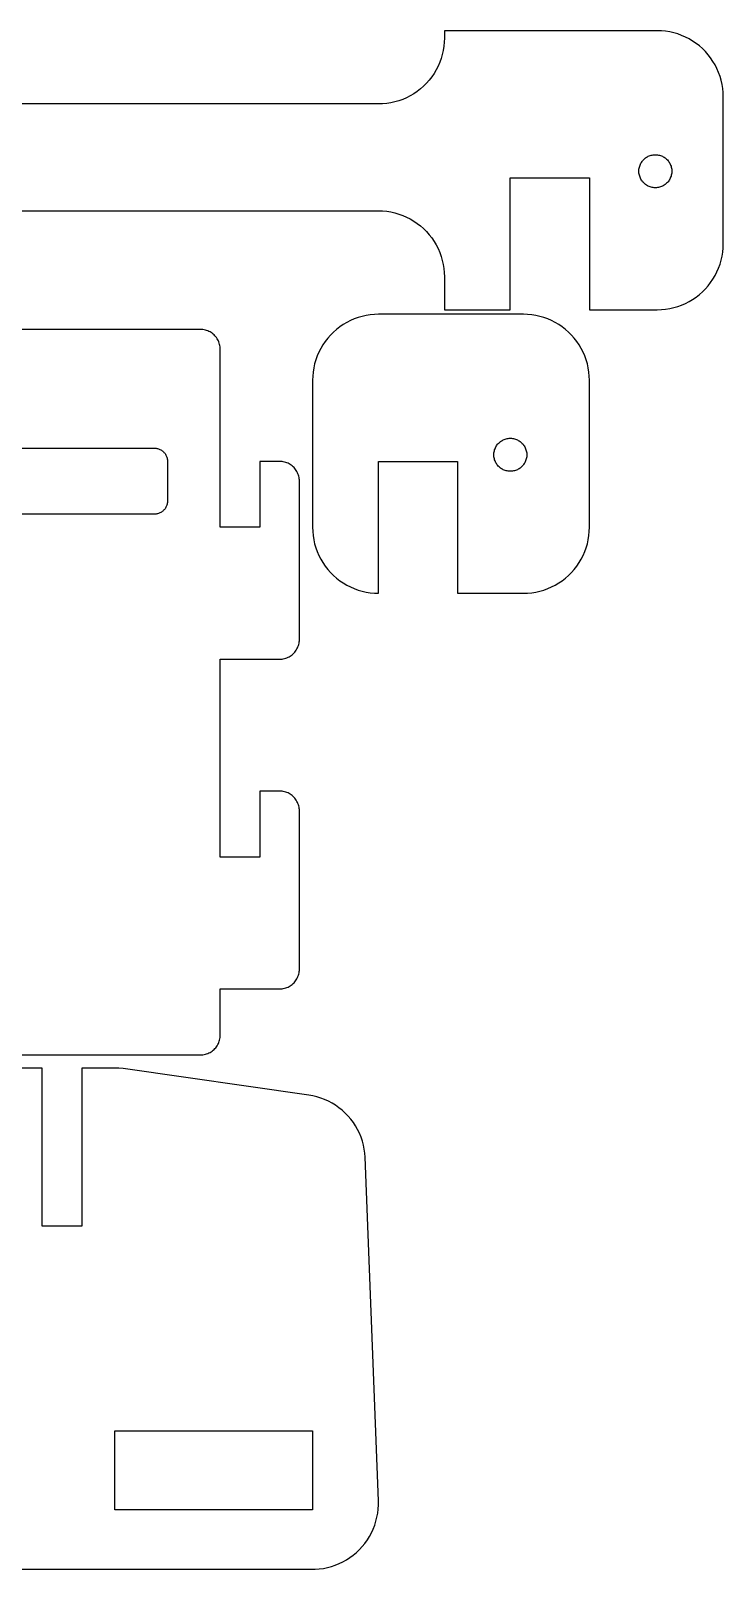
# Model space of a CAD drawing. Header units: metres. Extents: x -62 to 238, y -36 to 199.
# Drawn here: x 133.2 to 238.3, y -34 to 199.3 of the extents above; entities that cross this region are included whole.
import ezdxf

# ---------------------------------------------------------------- set-up
doc = ezdxf.new("R2010")
doc.units = ezdxf.units.M

msp = doc.modelspace()

# ---------------------------------------------------------------- linework, layer by layer
for p, q in [((228.3, 199.3), (196, 199.3)), ((196, 199.3), (196, 198.2)), ((228.928, 199.28), (228.3, 199.3)), ((229.553, 199.221), (228.928, 199.28)), ((230.174, 199.123), (229.553, 199.221)), ((230.787, 198.986), (230.174, 199.123)), ((231.39, 198.811), (230.787, 198.986)), ((231.981, 198.598), (231.39, 198.811)), ((232.558, 198.348), (231.981, 198.598)), ((233.118, 198.063), (232.558, 198.348)), ((195.823, 196.326), (195.686, 195.713)), ((195.921, 196.947), (195.823, 196.326)), ((195.98, 197.572), (195.921, 196.947)), ((196, 198.2), (195.98, 197.572)), ((233.658, 197.743), (233.118, 198.063)), ((234.178, 197.39), (233.658, 197.743)), ((234.674, 197.005), (234.178, 197.39)), ((235.145, 196.59), (234.674, 197.005)), ((235.59, 196.145), (235.145, 196.59)), ((236.005, 195.674), (235.59, 196.145)), ((195.048, 193.942), (194.763, 193.382)), ((195.298, 194.519), (195.048, 193.942)), ((195.511, 195.11), (195.298, 194.519)), ((195.686, 195.713), (195.511, 195.11)), ((236.39, 195.178), (236.005, 195.674)), ((236.743, 194.658), (236.39, 195.178)), ((237.063, 194.118), (236.743, 194.658)), ((237.348, 193.558), (237.063, 194.118)), ((193.29, 191.355), (192.845, 190.91)), ((193.705, 191.826), (193.29, 191.355)), ((194.09, 192.322), (193.705, 191.826)), ((194.443, 192.842), (194.09, 192.322)), ((194.763, 193.382), (194.443, 192.842)), ((237.598, 192.981), (237.348, 193.558)), ((237.811, 192.39), (237.598, 192.981)), ((237.986, 191.787), (237.811, 192.39)), ((238.123, 191.174), (237.986, 191.787)), ((190.258, 189.152), (189.681, 188.902)), ((190.818, 189.437), (190.258, 189.152)), ((191.358, 189.757), (190.818, 189.437)), ((191.878, 190.11), (191.358, 189.757)), ((192.374, 190.495), (191.878, 190.11)), ((192.845, 190.91), (192.374, 190.495)), ((238.221, 190.553), (238.123, 191.174)), ((238.28, 189.928), (238.221, 190.553)), ((238.3, 189.3), (238.28, 189.928)), ((238.3, 167), (238.3, 189.3)), ((186, 188.2), (14, 188.2)), ((186.628, 188.22), (186, 188.2)), ((187.253, 188.279), (186.628, 188.22)), ((187.874, 188.377), (187.253, 188.279)), ((188.487, 188.514), (187.874, 188.377)), ((189.09, 188.689), (188.487, 188.514)), ((189.681, 188.902), (189.09, 188.689)), ((226.074, 179.594), (226.178, 179.711)), ((226.178, 179.711), (226.289, 179.822)), ((226.289, 179.822), (226.406, 179.926)), ((226.406, 179.926), (226.531, 180.023)), ((226.531, 180.023), (226.66, 180.111)), ((226.66, 180.111), (226.796, 180.191)), ((226.796, 180.191), (226.936, 180.262)), ((226.936, 180.262), (227.08, 180.324)), ((227.08, 180.324), (227.227, 180.378)), ((227.227, 180.378), (227.378, 180.421)), ((227.378, 180.421), (227.532, 180.456)), ((227.532, 180.456), (227.687, 180.48)), ((227.687, 180.48), (227.843, 180.495)), ((227.843, 180.495), (228, 180.5)), ((228, 180.5), (228.157, 180.495)), ((228.157, 180.495), (228.313, 180.48)), ((228.313, 180.48), (228.468, 180.456)), ((228.468, 180.456), (228.622, 180.421)), ((228.622, 180.421), (228.773, 180.378)), ((228.773, 180.378), (228.92, 180.324)), ((228.92, 180.324), (229.064, 180.262)), ((229.064, 180.262), (229.204, 180.191)), ((229.204, 180.191), (229.34, 180.111)), ((229.34, 180.111), (229.469, 180.023)), ((229.469, 180.023), (229.594, 179.926)), ((229.594, 179.926), (229.711, 179.822)), ((229.711, 179.822), (229.822, 179.711)), ((229.822, 179.711), (229.926, 179.594)), ((225.5, 178), (225.505, 178.157)), ((225.505, 177.843), (225.5, 178)), ((225.505, 178.157), (225.52, 178.313)), ((225.52, 177.687), (225.505, 177.843)), ((225.52, 178.313), (225.544, 178.468)), ((225.544, 177.532), (225.52, 177.687)), ((225.544, 178.468), (225.579, 178.622)), ((225.579, 177.378), (225.544, 177.532)), ((225.579, 178.622), (225.622, 178.773)), ((225.622, 177.227), (225.579, 177.378)), ((225.622, 178.773), (225.676, 178.92)), ((225.676, 178.92), (225.738, 179.064)), ((225.738, 179.064), (225.809, 179.204)), ((225.809, 179.204), (225.889, 179.34)), ((225.889, 179.34), (225.977, 179.469)), ((225.977, 179.469), (226.074, 179.594)), ((229.926, 179.594), (230.023, 179.469)), ((230.023, 179.469), (230.111, 179.34)), ((230.111, 179.34), (230.191, 179.204)), ((230.191, 179.204), (230.262, 179.064)), ((230.262, 179.064), (230.324, 178.92)), ((230.324, 178.92), (230.378, 178.773)), ((230.378, 178.773), (230.421, 178.622)), ((230.421, 177.378), (230.378, 177.227)), ((230.421, 178.622), (230.456, 178.468)), ((230.456, 177.532), (230.421, 177.378)), ((230.456, 178.468), (230.48, 178.313)), ((230.48, 177.687), (230.456, 177.532)), ((230.48, 178.313), (230.495, 178.157)), ((230.495, 177.843), (230.48, 177.687)), ((230.495, 178.157), (230.5, 178)), ((230.5, 178), (230.495, 177.843)), ((206, 157), (206, 177)), ((206, 177), (218, 177)), ((218, 177), (218, 157)), ((225.676, 177.08), (225.622, 177.227)), ((225.738, 176.936), (225.676, 177.08)), ((225.809, 176.796), (225.738, 176.936)), ((225.889, 176.66), (225.809, 176.796)), ((225.977, 176.531), (225.889, 176.66)), ((226.074, 176.406), (225.977, 176.531)), ((226.178, 176.289), (226.074, 176.406)), ((226.289, 176.178), (226.178, 176.289)), ((226.406, 176.074), (226.289, 176.178)), ((226.531, 175.977), (226.406, 176.074)), ((226.66, 175.889), (226.531, 175.977)), ((226.796, 175.809), (226.66, 175.889)), ((226.936, 175.738), (226.796, 175.809)), ((227.08, 175.676), (226.936, 175.738)), ((227.227, 175.622), (227.08, 175.676)), ((227.378, 175.579), (227.227, 175.622)), ((227.532, 175.544), (227.378, 175.579)), ((227.687, 175.52), (227.532, 175.544)), ((227.843, 175.505), (227.687, 175.52)), ((228, 175.5), (227.843, 175.505)), ((228.157, 175.505), (228, 175.5)), ((228.313, 175.52), (228.157, 175.505)), ((228.468, 175.544), (228.313, 175.52)), ((228.622, 175.579), (228.468, 175.544)), ((228.773, 175.622), (228.622, 175.579)), ((228.92, 175.676), (228.773, 175.622)), ((229.064, 175.738), (228.92, 175.676)), ((229.204, 175.809), (229.064, 175.738)), ((229.34, 175.889), (229.204, 175.809)), ((229.469, 175.977), (229.34, 175.889)), ((229.594, 176.074), (229.469, 175.977)), ((229.711, 176.178), (229.594, 176.074)), ((229.822, 176.289), (229.711, 176.178)), ((229.926, 176.406), (229.822, 176.289)), ((230.023, 176.531), (229.926, 176.406)), ((230.111, 176.66), (230.023, 176.531)), ((230.191, 176.796), (230.111, 176.66)), ((230.262, 176.936), (230.191, 176.796)), ((230.324, 177.08), (230.262, 176.936)), ((230.378, 177.227), (230.324, 177.08)), ((14, 172), (186, 172)), ((186, 172), (186.628, 171.98)), ((186.628, 171.98), (187.253, 171.921)), ((187.253, 171.921), (187.874, 171.823)), ((187.874, 171.823), (188.487, 171.686)), ((188.487, 171.686), (189.09, 171.511)), ((189.09, 171.511), (189.681, 171.298)), ((189.681, 171.298), (190.258, 171.048)), ((190.258, 171.048), (190.818, 170.763)), ((190.818, 170.763), (191.358, 170.443)), ((191.358, 170.443), (191.878, 170.09)), ((191.878, 170.09), (192.374, 169.705)), ((192.374, 169.705), (192.845, 169.29)), ((192.845, 169.29), (193.29, 168.845)), ((193.29, 168.845), (193.705, 168.374)), ((193.705, 168.374), (194.09, 167.878)), ((194.09, 167.878), (194.443, 167.358)), ((194.443, 167.358), (194.763, 166.818)), ((194.763, 166.818), (195.048, 166.258)), ((195.048, 166.258), (195.298, 165.681)), ((195.298, 165.681), (195.511, 165.09)), ((238.123, 165.126), (238.221, 165.747)), ((238.221, 165.747), (238.28, 166.372)), ((238.28, 166.372), (238.3, 167)), ((195.511, 165.09), (195.686, 164.487)), ((195.686, 164.487), (195.823, 163.874)), ((195.823, 163.874), (195.921, 163.253)), ((237.348, 162.742), (237.598, 163.319)), ((237.598, 163.319), (237.811, 163.91)), ((237.811, 163.91), (237.986, 164.513)), ((237.986, 164.513), (238.123, 165.126)), ((195.921, 163.253), (195.98, 162.628)), ((195.98, 162.628), (196, 162)), ((196, 162), (196, 157)), ((236.005, 160.626), (236.39, 161.122)), ((236.39, 161.122), (236.743, 161.642)), ((236.743, 161.642), (237.063, 162.182)), ((237.063, 162.182), (237.348, 162.742)), ((233.658, 158.557), (234.178, 158.91)), ((234.178, 158.91), (234.674, 159.295)), ((234.674, 159.295), (235.145, 159.71)), ((235.145, 159.71), (235.59, 160.155)), ((235.59, 160.155), (236.005, 160.626)), ((196, 157), (206, 157)), ((218, 157), (228.3, 157)), ((228.3, 157), (228.928, 157.02)), ((228.928, 157.02), (229.553, 157.079)), ((229.553, 157.079), (230.174, 157.177)), ((230.174, 157.177), (230.787, 157.314)), ((230.787, 157.314), (231.39, 157.489)), ((231.39, 157.489), (231.981, 157.702)), ((231.981, 157.702), (232.558, 157.952)), ((232.558, 157.952), (233.118, 158.237)), ((233.118, 158.237), (233.658, 158.557)), ((159, 154), (-47, 154)), ((159.188, 153.994), (159, 154)), ((159.376, 153.976), (159.188, 153.994)), ((179.626, 154.005), (179.155, 153.59)), ((180.122, 154.39), (179.626, 154.005)), ((180.642, 154.743), (180.122, 154.39)), ((181.182, 155.063), (180.642, 154.743)), ((181.742, 155.348), (181.182, 155.063)), ((182.319, 155.598), (181.742, 155.348)), ((182.91, 155.811), (182.319, 155.598)), ((183.513, 155.986), (182.91, 155.811)), ((184.126, 156.123), (183.513, 155.986)), ((184.747, 156.221), (184.126, 156.123)), ((185.372, 156.28), (184.747, 156.221)), ((186, 156.3), (185.372, 156.28)), ((208, 156.3), (186, 156.3)), ((208.628, 156.28), (208, 156.3)), ((209.253, 156.221), (208.628, 156.28)), ((209.874, 156.123), (209.253, 156.221)), ((210.487, 155.986), (209.874, 156.123)), ((211.09, 155.811), (210.487, 155.986)), ((211.681, 155.598), (211.09, 155.811)), ((212.258, 155.348), (211.681, 155.598)), ((212.818, 155.063), (212.258, 155.348)), ((213.358, 154.743), (212.818, 155.063)), ((213.878, 154.39), (213.358, 154.743)), ((214.374, 154.005), (213.878, 154.39)), ((214.845, 153.59), (214.374, 154.005)), ((159.562, 153.947), (159.376, 153.976)), ((159.746, 153.906), (159.562, 153.947)), ((159.927, 153.853), (159.746, 153.906)), ((160.104, 153.789), (159.927, 153.853)), ((160.277, 153.714), (160.104, 153.789)), ((160.445, 153.629), (160.277, 153.714)), ((160.607, 153.533), (160.445, 153.629)), ((160.763, 153.427), (160.607, 153.533)), ((160.912, 153.312), (160.763, 153.427)), ((161.054, 153.187), (160.912, 153.312)), ((161.187, 153.054), (161.054, 153.187)), ((161.312, 152.912), (161.187, 153.054)), ((161.427, 152.763), (161.312, 152.912)), ((161.533, 152.607), (161.427, 152.763)), ((161.629, 152.445), (161.533, 152.607)), ((161.714, 152.277), (161.629, 152.445)), ((161.789, 152.104), (161.714, 152.277)), ((161.853, 151.927), (161.789, 152.104)), ((161.906, 151.746), (161.853, 151.927)), ((161.947, 151.562), (161.906, 151.746)), ((177.557, 151.658), (177.237, 151.118)), ((177.91, 152.178), (177.557, 151.658)), ((178.295, 152.674), (177.91, 152.178)), ((178.71, 153.145), (178.295, 152.674)), ((179.155, 153.59), (178.71, 153.145)), ((215.29, 153.145), (214.845, 153.59)), ((215.705, 152.674), (215.29, 153.145)), ((216.09, 152.178), (215.705, 152.674)), ((216.443, 151.658), (216.09, 152.178)), ((216.763, 151.118), (216.443, 151.658)), ((161.976, 151.376), (161.947, 151.562)), ((161.994, 151.188), (161.976, 151.376)), ((162, 151), (161.994, 151.188)), ((162, 124), (162, 151)), ((176.489, 149.39), (176.314, 148.787)), ((176.702, 149.981), (176.489, 149.39)), ((176.952, 150.558), (176.702, 149.981)), ((177.237, 151.118), (176.952, 150.558)), ((217.048, 150.558), (216.763, 151.118)), ((217.298, 149.981), (217.048, 150.558)), ((217.511, 149.39), (217.298, 149.981)), ((217.686, 148.787), (217.511, 149.39)), ((176.079, 147.553), (176.02, 146.928)), ((176.177, 148.174), (176.079, 147.553)), ((176.314, 148.787), (176.177, 148.174)), ((217.823, 148.174), (217.686, 148.787)), ((217.921, 147.553), (217.823, 148.174)), ((217.98, 146.928), (217.921, 147.553)), ((176.02, 146.928), (176, 146.3)), ((176, 146.3), (176, 124)), ((218, 146.3), (217.98, 146.928)), ((218, 124), (218, 146.3)), ((-41, 136), (152, 136)), ((152, 136), (152.126, 135.996)), ((152.126, 135.996), (152.251, 135.984)), ((152.251, 135.984), (152.375, 135.965)), ((152.375, 135.965), (152.497, 135.937)), ((152.497, 135.937), (152.618, 135.902)), ((152.618, 135.902), (152.736, 135.86)), ((152.736, 135.86), (152.852, 135.81)), ((152.852, 135.81), (152.964, 135.753)), ((152.964, 135.753), (153.072, 135.689)), ((153.072, 135.689), (153.176, 135.618)), ((153.176, 135.618), (153.275, 135.541)), ((153.275, 135.541), (153.369, 135.458)), ((153.369, 135.458), (153.458, 135.369)), ((153.458, 135.369), (153.541, 135.275)), ((203.52, 135.313), (203.544, 135.468)), ((203.544, 135.468), (203.579, 135.622)), ((203.579, 135.622), (203.622, 135.773)), ((203.622, 135.773), (203.676, 135.92)), ((203.676, 135.92), (203.738, 136.064)), ((203.738, 136.064), (203.809, 136.204)), ((203.809, 136.204), (203.889, 136.34)), ((203.889, 136.34), (203.977, 136.469)), ((203.977, 136.469), (204.074, 136.594)), ((204.074, 136.594), (204.178, 136.711)), ((204.178, 136.711), (204.289, 136.822)), ((204.289, 136.822), (204.406, 136.926)), ((204.406, 136.926), (204.531, 137.023)), ((204.531, 137.023), (204.66, 137.111)), ((204.66, 137.111), (204.796, 137.191)), ((204.796, 137.191), (204.936, 137.262)), ((204.936, 137.262), (205.08, 137.324)), ((205.08, 137.324), (205.227, 137.378)), ((205.227, 137.378), (205.378, 137.421)), ((205.378, 137.421), (205.532, 137.456)), ((205.532, 137.456), (205.687, 137.48)), ((205.687, 137.48), (205.843, 137.495)), ((205.843, 137.495), (206, 137.5)), ((206, 137.5), (206.157, 137.495)), ((206.157, 137.495), (206.313, 137.48)), ((206.313, 137.48), (206.468, 137.456)), ((206.468, 137.456), (206.622, 137.421)), ((206.622, 137.421), (206.773, 137.378)), ((206.773, 137.378), (206.92, 137.324)), ((206.92, 137.324), (207.064, 137.262)), ((207.064, 137.262), (207.204, 137.191)), ((207.204, 137.191), (207.34, 137.111)), ((207.34, 137.111), (207.469, 137.023)), ((207.469, 137.023), (207.594, 136.926)), ((207.594, 136.926), (207.711, 136.822)), ((207.711, 136.822), (207.822, 136.711)), ((207.822, 136.711), (207.926, 136.594)), ((207.926, 136.594), (208.023, 136.469)), ((208.023, 136.469), (208.111, 136.34)), ((208.111, 136.34), (208.191, 136.204)), ((208.191, 136.204), (208.262, 136.064)), ((208.262, 136.064), (208.324, 135.92)), ((208.324, 135.92), (208.378, 135.773)), ((208.378, 135.773), (208.421, 135.622)), ((208.421, 135.622), (208.456, 135.468)), ((208.456, 135.468), (208.48, 135.313)), ((153.541, 135.275), (153.618, 135.176)), ((153.618, 135.176), (153.689, 135.072)), ((153.689, 135.072), (153.753, 134.964)), ((153.753, 134.964), (153.81, 134.852)), ((153.81, 134.852), (153.86, 134.736)), ((153.86, 134.736), (153.902, 134.618)), ((153.902, 134.618), (153.937, 134.497)), ((153.937, 134.497), (153.965, 134.375)), ((153.965, 134.375), (153.984, 134.251)), ((153.984, 134.251), (153.996, 134.126)), ((153.996, 134.126), (154, 134)), ((154, 134), (154, 128)), ((171, 134), (168, 134)), ((168, 134), (168, 124)), ((171.188, 133.994), (171, 134)), ((171.376, 133.976), (171.188, 133.994)), ((171.562, 133.947), (171.376, 133.976)), ((171.746, 133.906), (171.562, 133.947)), ((171.927, 133.853), (171.746, 133.906)), ((172.104, 133.789), (171.927, 133.853)), ((172.277, 133.714), (172.104, 133.789)), ((172.445, 133.629), (172.277, 133.714)), ((172.607, 133.533), (172.445, 133.629)), ((172.763, 133.427), (172.607, 133.533)), ((172.912, 133.312), (172.763, 133.427)), ((173.054, 133.187), (172.912, 133.312)), ((173.187, 133.054), (173.054, 133.187)), ((173.312, 132.912), (173.187, 133.054)), ((186, 114), (186, 134)), ((186, 134), (198, 134)), ((198, 134), (198, 114)), ((203.5, 135), (203.505, 135.157)), ((203.505, 134.843), (203.5, 135)), ((203.505, 135.157), (203.52, 135.313)), ((203.52, 134.687), (203.505, 134.843)), ((203.544, 134.532), (203.52, 134.687)), ((203.579, 134.378), (203.544, 134.532)), ((203.622, 134.227), (203.579, 134.378)), ((203.676, 134.08), (203.622, 134.227)), ((203.738, 133.936), (203.676, 134.08)), ((203.809, 133.796), (203.738, 133.936)), ((203.889, 133.66), (203.809, 133.796)), ((203.977, 133.531), (203.889, 133.66)), ((204.074, 133.406), (203.977, 133.531)), ((204.178, 133.289), (204.074, 133.406)), ((204.289, 133.178), (204.178, 133.289)), ((204.406, 133.074), (204.289, 133.178)), ((204.531, 132.977), (204.406, 133.074)), ((207.594, 133.074), (207.469, 132.977)), ((207.711, 133.178), (207.594, 133.074)), ((207.822, 133.289), (207.711, 133.178)), ((207.926, 133.406), (207.822, 133.289)), ((208.023, 133.531), (207.926, 133.406)), ((208.111, 133.66), (208.023, 133.531)), ((208.191, 133.796), (208.111, 133.66)), ((208.262, 133.936), (208.191, 133.796)), ((208.324, 134.08), (208.262, 133.936)), ((208.378, 134.227), (208.324, 134.08)), ((208.421, 134.378), (208.378, 134.227)), ((208.456, 134.532), (208.421, 134.378)), ((208.48, 134.687), (208.456, 134.532)), ((208.48, 135.313), (208.495, 135.157)), ((208.495, 134.843), (208.48, 134.687)), ((208.495, 135.157), (208.5, 135)), ((208.5, 135), (208.495, 134.843)), ((173.427, 132.763), (173.312, 132.912)), ((173.533, 132.607), (173.427, 132.763)), ((173.629, 132.445), (173.533, 132.607)), ((173.714, 132.277), (173.629, 132.445)), ((173.789, 132.104), (173.714, 132.277)), ((173.853, 131.927), (173.789, 132.104)), ((173.906, 131.746), (173.853, 131.927)), ((173.947, 131.562), (173.906, 131.746)), ((173.976, 131.376), (173.947, 131.562)), ((173.994, 131.188), (173.976, 131.376)), ((174, 131), (173.994, 131.188)), ((174, 107), (174, 131)), ((204.66, 132.889), (204.531, 132.977)), ((204.796, 132.809), (204.66, 132.889)), ((204.936, 132.738), (204.796, 132.809)), ((205.08, 132.676), (204.936, 132.738)), ((205.227, 132.622), (205.08, 132.676)), ((205.378, 132.579), (205.227, 132.622)), ((205.532, 132.544), (205.378, 132.579)), ((205.687, 132.52), (205.532, 132.544)), ((205.843, 132.505), (205.687, 132.52)), ((206, 132.5), (205.843, 132.505)), ((206.157, 132.505), (206, 132.5)), ((206.313, 132.52), (206.157, 132.505)), ((206.468, 132.544), (206.313, 132.52)), ((206.622, 132.579), (206.468, 132.544)), ((206.773, 132.622), (206.622, 132.579)), ((206.92, 132.676), (206.773, 132.622)), ((207.064, 132.738), (206.92, 132.676)), ((207.204, 132.809), (207.064, 132.738)), ((207.34, 132.889), (207.204, 132.809)), ((207.469, 132.977), (207.34, 132.889)), ((152, 126), (-41, 126)), ((152.126, 126.004), (152, 126)), ((152.251, 126.016), (152.126, 126.004)), ((152.375, 126.035), (152.251, 126.016)), ((152.497, 126.063), (152.375, 126.035)), ((152.618, 126.098), (152.497, 126.063)), ((152.736, 126.14), (152.618, 126.098)), ((152.852, 126.19), (152.736, 126.14)), ((152.964, 126.247), (152.852, 126.19)), ((153.072, 126.311), (152.964, 126.247)), ((153.176, 126.382), (153.072, 126.311)), ((153.275, 126.459), (153.176, 126.382)), ((153.369, 126.542), (153.275, 126.459)), ((153.458, 126.631), (153.369, 126.542)), ((153.541, 126.725), (153.458, 126.631)), ((153.618, 126.824), (153.541, 126.725)), ((153.689, 126.928), (153.618, 126.824)), ((153.753, 127.036), (153.689, 126.928)), ((153.81, 127.148), (153.753, 127.036)), ((153.86, 127.264), (153.81, 127.148)), ((153.902, 127.382), (153.86, 127.264)), ((153.937, 127.503), (153.902, 127.382)), ((153.965, 127.625), (153.937, 127.503)), ((153.984, 127.749), (153.965, 127.625)), ((153.996, 127.874), (153.984, 127.749)), ((154, 128), (153.996, 127.874)), ((168, 124), (162, 124)), ((176, 124), (176.02, 123.372)), ((217.98, 123.372), (218, 124)), ((176.02, 123.372), (176.079, 122.747)), ((176.079, 122.747), (176.177, 122.126)), ((176.177, 122.126), (176.314, 121.513)), ((176.314, 121.513), (176.489, 120.91)), ((217.511, 120.91), (217.686, 121.513)), ((217.686, 121.513), (217.823, 122.126)), ((217.823, 122.126), (217.921, 122.747)), ((217.921, 122.747), (217.98, 123.372)), ((176.489, 120.91), (176.702, 120.319)), ((176.702, 120.319), (176.952, 119.742)), ((176.952, 119.742), (177.237, 119.182)), ((177.237, 119.182), (177.557, 118.642)), ((216.443, 118.642), (216.763, 119.182)), ((216.763, 119.182), (217.048, 119.742)), ((217.048, 119.742), (217.298, 120.319)), ((217.298, 120.319), (217.511, 120.91)), ((177.557, 118.642), (177.91, 118.122)), ((177.91, 118.122), (178.295, 117.626)), ((178.295, 117.626), (178.71, 117.155)), ((178.71, 117.155), (179.155, 116.71)), ((179.155, 116.71), (179.626, 116.295)), ((214.374, 116.295), (214.845, 116.71)), ((214.845, 116.71), (215.29, 117.155)), ((215.29, 117.155), (215.705, 117.626)), ((215.705, 117.626), (216.09, 118.122)), ((216.09, 118.122), (216.443, 118.642)), ((179.626, 116.295), (180.122, 115.91)), ((180.122, 115.91), (180.642, 115.557)), ((180.642, 115.557), (181.182, 115.237)), ((181.182, 115.237), (181.742, 114.952)), ((181.742, 114.952), (182.319, 114.702)), ((182.319, 114.702), (182.91, 114.489)), ((182.91, 114.489), (183.513, 114.314)), ((210.487, 114.314), (211.09, 114.489)), ((211.09, 114.489), (211.681, 114.702)), ((211.681, 114.702), (212.258, 114.952)), ((212.258, 114.952), (212.818, 115.237)), ((212.818, 115.237), (213.358, 115.557)), ((213.358, 115.557), (213.878, 115.91)), ((213.878, 115.91), (214.374, 116.295)), ((183.513, 114.314), (184.126, 114.177)), ((184.126, 114.177), (184.747, 114.079)), ((184.747, 114.079), (185.372, 114.02)), ((185.372, 114.02), (186, 114)), ((198, 114), (208, 114)), ((208, 114), (208.628, 114.02)), ((208.628, 114.02), (209.253, 114.079)), ((209.253, 114.079), (209.874, 114.177)), ((209.874, 114.177), (210.487, 114.314)), ((173.187, 104.946), (173.312, 105.088)), ((173.312, 105.088), (173.427, 105.237)), ((173.427, 105.237), (173.533, 105.393)), ((173.533, 105.393), (173.629, 105.555)), ((173.629, 105.555), (173.714, 105.723)), ((173.714, 105.723), (173.789, 105.896)), ((173.789, 105.896), (173.853, 106.073)), ((173.853, 106.073), (173.906, 106.254)), ((173.906, 106.254), (173.947, 106.438)), ((173.947, 106.438), (173.976, 106.624)), ((173.976, 106.624), (173.994, 106.812)), ((173.994, 106.812), (174, 107)), ((162, 74), (162, 104)), ((162, 104), (171, 104)), ((171, 104), (171.188, 104.006)), ((171.188, 104.006), (171.376, 104.024)), ((171.376, 104.024), (171.562, 104.053)), ((171.562, 104.053), (171.746, 104.094)), ((171.746, 104.094), (171.927, 104.147)), ((171.927, 104.147), (172.104, 104.211)), ((172.104, 104.211), (172.277, 104.286)), ((172.277, 104.286), (172.445, 104.371)), ((172.445, 104.371), (172.607, 104.467)), ((172.607, 104.467), (172.763, 104.573)), ((172.763, 104.573), (172.912, 104.688)), ((172.912, 104.688), (173.054, 104.813)), ((173.054, 104.813), (173.187, 104.946)), ((171, 84), (168, 84)), ((168, 84), (168, 74)), ((171.188, 83.9941), (171, 84)), ((171.376, 83.9763), (171.188, 83.9941)), ((171.562, 83.9469), (171.376, 83.9763)), ((171.746, 83.9057), (171.562, 83.9469)), ((171.927, 83.8532), (171.746, 83.9057)), ((172.104, 83.7893), (171.927, 83.8532)), ((172.277, 83.7145), (172.104, 83.7893)), ((172.445, 83.6289), (172.277, 83.7145)), ((172.607, 83.533), (172.445, 83.6289)), ((172.763, 83.427), (172.607, 83.533)), ((172.912, 83.3115), (172.763, 83.427)), ((173.054, 83.1869), (172.912, 83.3115)), ((173.187, 83.0536), (173.054, 83.1869)), ((173.312, 82.9123), (173.187, 83.0536)), ((173.427, 82.7634), (173.312, 82.9123)), ((173.533, 82.6075), (173.427, 82.7634)), ((173.629, 82.4453), (173.533, 82.6075)), ((173.714, 82.2773), (173.629, 82.4453)), ((173.789, 82.1044), (173.714, 82.2773)), ((173.853, 81.927), (173.789, 82.1044)), ((173.906, 81.7461), (173.853, 81.927)), ((173.947, 81.5621), (173.906, 81.7461)), ((173.976, 81.376), (173.947, 81.5621)), ((173.994, 81.1884), (173.976, 81.376)), ((174, 81), (173.994, 81.1884)), ((174, 57), (174, 81)), ((168, 74), (162, 74)), ((173.789, 55.8956), (173.853, 56.073)), ((173.853, 56.073), (173.906, 56.2539)), ((173.906, 56.2539), (173.947, 56.4379)), ((173.947, 56.4379), (173.976, 56.624)), ((173.976, 56.624), (173.994, 56.8116)), ((173.994, 56.8116), (174, 57)), ((162, 47), (162, 54)), ((162, 54), (171, 54)), ((171, 54), (171.188, 54.0059)), ((171.188, 54.0059), (171.376, 54.0237)), ((171.376, 54.0237), (171.562, 54.0531)), ((171.562, 54.0531), (171.746, 54.0943)), ((171.746, 54.0943), (171.927, 54.1468)), ((171.927, 54.1468), (172.104, 54.2107)), ((172.104, 54.2107), (172.277, 54.2855)), ((172.277, 54.2855), (172.445, 54.3711)), ((172.445, 54.3711), (172.607, 54.467)), ((172.607, 54.467), (172.763, 54.573)), ((172.763, 54.573), (172.912, 54.6885)), ((172.912, 54.6885), (173.054, 54.8131)), ((173.054, 54.8131), (173.187, 54.9464)), ((173.187, 54.9464), (173.312, 55.0877)), ((173.312, 55.0877), (173.427, 55.2366)), ((173.427, 55.2366), (173.533, 55.3925)), ((173.533, 55.3925), (173.629, 55.5547)), ((173.629, 55.5547), (173.714, 55.7227)), ((173.714, 55.7227), (173.789, 55.8956)), ((161.976, 46.624), (161.994, 46.8116)), ((161.994, 46.8116), (162, 47)), ((160.277, 44.2855), (160.445, 44.3711)), ((160.445, 44.3711), (160.607, 44.467)), ((160.607, 44.467), (160.763, 44.573)), ((160.763, 44.573), (160.912, 44.6885)), ((160.912, 44.6885), (161.054, 44.8131)), ((161.054, 44.8131), (161.187, 44.9464)), ((161.187, 44.9464), (161.312, 45.0877)), ((161.312, 45.0877), (161.427, 45.2366)), ((161.427, 45.2366), (161.533, 45.3925)), ((161.533, 45.3925), (161.629, 45.5547)), ((161.629, 45.5547), (161.714, 45.7227)), ((161.714, 45.7227), (161.789, 45.8956)), ((161.789, 45.8956), (161.853, 46.073)), ((161.853, 46.073), (161.906, 46.2539)), ((161.906, 46.2539), (161.947, 46.4379)), ((161.947, 46.4379), (161.976, 46.624)), ((-47, 44), (159, 44)), ((135, 41.9991), (105.742, 41.9967)), ((135, 18), (135, 41.9991)), ((146, 42), (141, 41.9996)), ((141, 41.9996), (141, 18)), ((146.628, 41.9803), (146, 42)), ((159, 44), (159.188, 44.0059)), ((159.188, 44.0059), (159.376, 44.0237)), ((159.376, 44.0237), (159.562, 44.0531)), ((159.562, 44.0531), (159.746, 44.0943)), ((159.746, 44.0943), (159.927, 44.1468)), ((159.927, 44.1468), (160.104, 44.2107)), ((160.104, 44.2107), (160.277, 44.2855)), ((147.253, 41.9211), (146.628, 41.9803)), ((175.414, 37.8995), (147.253, 41.9211)), ((176.033, 37.7912), (175.414, 37.8995)), ((176.644, 37.6442), (176.033, 37.7912)), ((177.244, 37.4591), (176.644, 37.6442)), ((177.832, 37.2368), (177.244, 37.4591)), ((178.404, 36.978), (177.832, 37.2368)), ((178.959, 36.6837), (178.404, 36.978)), ((179.495, 36.3552), (178.959, 36.6837)), ((180.008, 35.9937), (179.495, 36.3552)), ((180.498, 35.6006), (180.008, 35.9937)), ((180.963, 35.1776), (180.498, 35.6006)), ((181.4, 34.7262), (180.963, 35.1776)), ((181.808, 34.2483), (181.4, 34.7262)), ((182.185, 33.7457), (181.808, 34.2483)), ((182.529, 33.2205), (182.185, 33.7457)), ((182.84, 32.6747), (182.529, 33.2205)), ((183.116, 32.1104), (182.84, 32.6747)), ((183.356, 31.5298), (183.116, 32.1104)), ((183.559, 30.9354), (183.356, 31.5298)), ((183.725, 30.3293), (183.559, 30.9354)), ((183.852, 29.7141), (183.725, 30.3293)), ((183.94, 29.0921), (183.852, 29.7141)), ((183.989, 28.4658), (183.94, 29.0921)), ((185.993, -23.6157), (183.989, 28.4658)), ((141, 18), (135, 18)), ((146, -25), (146, -13)), ((146, -13), (176, -13)), ((176, -13), (176, -25)), ((176, -25), (146, -25)), ((185.774, -26.1128), (185.888, -25.4949)), ((185.888, -25.4949), (185.962, -24.8711)), ((185.962, -24.8711), (185.997, -24.2439)), ((185.997, -24.2439), (185.993, -23.6157)), ((184.942, -28.4772), (185.205, -27.9069)), ((185.205, -27.9069), (185.432, -27.3212)), ((185.432, -27.3212), (185.622, -26.7224)), ((185.622, -26.7224), (185.774, -26.1128)), ((183.547, -30.5602), (183.944, -30.0734)), ((183.944, -30.0734), (184.31, -29.5626)), ((184.31, -29.5626), (184.643, -29.0298)), ((184.643, -29.0298), (184.942, -28.4772)), ((180.602, -32.8779), (181.151, -32.5714)), ((181.151, -32.5714), (181.679, -32.2311)), ((181.679, -32.2311), (182.184, -31.8583)), ((182.184, -31.8583), (182.666, -31.4545)), ((182.666, -31.4545), (183.121, -31.0212)), ((183.121, -31.0212), (183.547, -30.5602)), ((66, -34), (176.384, -33.9926)), ((176.384, -33.9926), (177.011, -33.9488)), ((177.011, -33.9488), (177.634, -33.8656)), ((177.634, -33.8656), (178.25, -33.7436)), ((178.25, -33.7436), (178.857, -33.5831)), ((178.857, -33.5831), (179.453, -33.3848)), ((179.453, -33.3848), (180.036, -33.1494)), ((180.036, -33.1494), (180.602, -32.8779))]:
    msp.add_line(p, q)

doc.saveas('drawing.dxf')
